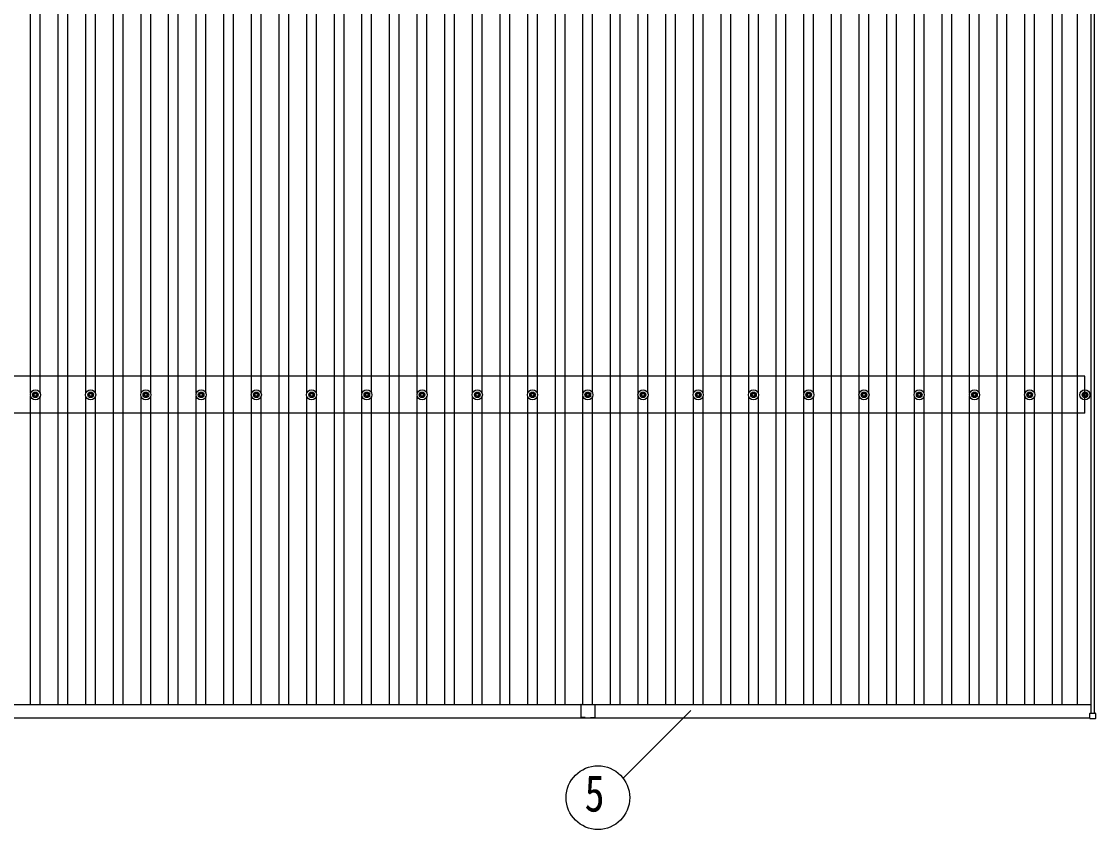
# Model space of a CAD drawing. Units: millimetres, scale not verified. Extents: x -21025 to 21025, y -14850 to 14850.
# Drawn here: x -12325 to -8437, y 5991 to 8915 of the extents above; entities that cross this region are included whole.
import ezdxf
from ezdxf.enums import TextEntityAlignment as Align

# ---------------------------------------------------------------- set-up
doc = ezdxf.new("R2010")
doc.units = ezdxf.units.MM
doc.header["$LTSCALE"] = 60
for name, color, linetype in [('0-5_YKK_13', 4, 'Continuous'), ('0-6_YKK_A1', 4, 'Continuous'), ('0-7_YKK_D', 6, 'Continuous')]:
    doc.layers.add(name, color=color, linetype=linetype)
doc.styles.add('ＭＳ ゴシック', font='')
doc.styles.get('ＭＳ ゴシック').set_extended_font_data('MS Gothic')

msp = doc.modelspace()

# ---------------------------------------------------------------- linework, layer by layer
at = {"layer": '0-5_YKK_13'}
for p, q in [((-12284.9, 7565.58), (-12280.49, 7565.58)), ((-12284.9, 7562.08), (-12280.49, 7562.08)), ((-12276.65, 7573.83), (-12276.65, 7569.41)), ((-12276.65, 7558.25), (-12276.65, 7553.83)), ((-12273.15, 7573.83), (-12273.15, 7569.41)), ((-12273.15, 7558.25), (-12273.15, 7553.83)), ((-12269.32, 7565.58), (-12264.91, 7565.58)), ((-12269.32, 7562.08), (-12264.91, 7562.08)), ((-12084.9, 7565.58), (-12080.49, 7565.58)), ((-12084.9, 7562.08), (-12080.49, 7562.08)), ((-12076.65, 7573.83), (-12076.65, 7569.41)), ((-12076.65, 7558.25), (-12076.65, 7553.83)), ((-12073.15, 7573.83), (-12073.15, 7569.41)), ((-12073.15, 7558.25), (-12073.15, 7553.83)), ((-12069.32, 7565.58), (-12064.91, 7565.58)), ((-12069.32, 7562.08), (-12064.91, 7562.08)), ((-11884.9, 7565.58), (-11880.49, 7565.58)), ((-11884.9, 7562.08), (-11880.49, 7562.08)), ((-11876.65, 7573.83), (-11876.65, 7569.41)), ((-11876.65, 7558.25), (-11876.65, 7553.83)), ((-11873.15, 7573.83), (-11873.15, 7569.41)), ((-11873.15, 7558.25), (-11873.15, 7553.83)), ((-11869.32, 7565.58), (-11864.91, 7565.58)), ((-11869.32, 7562.08), (-11864.91, 7562.08)), ((-11684.9, 7565.58), (-11680.49, 7565.58)), ((-11684.9, 7562.08), (-11680.49, 7562.08)), ((-11676.65, 7573.83), (-11676.65, 7569.41)), ((-11676.65, 7558.25), (-11676.65, 7553.83)), ((-11673.15, 7573.83), (-11673.15, 7569.41)), ((-11673.15, 7558.25), (-11673.15, 7553.83)), ((-11669.32, 7565.58), (-11664.91, 7565.58)), ((-11669.32, 7562.08), (-11664.91, 7562.08)), ((-11484.9, 7565.58), (-11480.49, 7565.58)), ((-11484.9, 7562.08), (-11480.49, 7562.08)), ((-11476.65, 7573.83), (-11476.65, 7569.41)), ((-11476.65, 7558.25), (-11476.65, 7553.83)), ((-11473.15, 7573.83), (-11473.15, 7569.41)), ((-11473.15, 7558.25), (-11473.15, 7553.83)), ((-11469.32, 7565.58), (-11464.91, 7565.58)), ((-11469.32, 7562.08), (-11464.91, 7562.08)), ((-11284.9, 7565.58), (-11280.49, 7565.58)), ((-11284.9, 7562.08), (-11280.49, 7562.08)), ((-11276.65, 7573.83), (-11276.65, 7569.41)), ((-11276.65, 7558.25), (-11276.65, 7553.83)), ((-11273.15, 7573.83), (-11273.15, 7569.41)), ((-11273.15, 7558.25), (-11273.15, 7553.83)), ((-11269.32, 7565.58), (-11264.91, 7565.58)), ((-11269.32, 7562.08), (-11264.91, 7562.08)), ((-11084.9, 7565.58), (-11080.49, 7565.58)), ((-11084.9, 7562.08), (-11080.49, 7562.08)), ((-11076.65, 7573.83), (-11076.65, 7569.41)), ((-11076.65, 7558.25), (-11076.65, 7553.83)), ((-11073.15, 7573.83), (-11073.15, 7569.41)), ((-11073.15, 7558.25), (-11073.15, 7553.83)), ((-11069.32, 7565.58), (-11064.91, 7565.58)), ((-11069.32, 7562.08), (-11064.91, 7562.08)), ((-10884.9, 7565.58), (-10880.49, 7565.58)), ((-10884.9, 7562.08), (-10880.49, 7562.08)), ((-10876.65, 7573.83), (-10876.65, 7569.41)), ((-10876.65, 7558.25), (-10876.65, 7553.83)), ((-10873.15, 7573.83), (-10873.15, 7569.41)), ((-10873.15, 7558.25), (-10873.15, 7553.83)), ((-10869.32, 7565.58), (-10864.91, 7565.58)), ((-10869.32, 7562.08), (-10864.91, 7562.08)), ((-10684.9, 7565.58), (-10680.49, 7565.58)), ((-10684.9, 7562.08), (-10680.49, 7562.08)), ((-10676.65, 7573.83), (-10676.65, 7569.41)), ((-10676.65, 7558.25), (-10676.65, 7553.83)), ((-10673.15, 7573.83), (-10673.15, 7569.41)), ((-10673.15, 7558.25), (-10673.15, 7553.83)), ((-10669.32, 7565.58), (-10664.91, 7565.58)), ((-10669.32, 7562.08), (-10664.91, 7562.08)), ((-10484.9, 7565.58), (-10480.49, 7565.58)), ((-10484.9, 7562.08), (-10480.49, 7562.08)), ((-10476.65, 7573.83), (-10476.65, 7569.41)), ((-10476.65, 7558.25), (-10476.65, 7553.83)), ((-10473.15, 7573.83), (-10473.15, 7569.41)), ((-10473.15, 7558.25), (-10473.15, 7553.83)), ((-10469.32, 7565.58), (-10464.91, 7565.58)), ((-10469.32, 7562.08), (-10464.91, 7562.08)), ((-10284.9, 7565.58), (-10280.49, 7565.58)), ((-10284.9, 7562.08), (-10280.49, 7562.08)), ((-10276.65, 7573.83), (-10276.65, 7569.41)), ((-10276.65, 7558.25), (-10276.65, 7553.83)), ((-10273.15, 7573.83), (-10273.15, 7569.41)), ((-10273.15, 7558.25), (-10273.15, 7553.83)), ((-10269.32, 7565.58), (-10264.91, 7565.58)), ((-10269.32, 7562.08), (-10264.91, 7562.08)), ((-10084.9, 7565.58), (-10080.49, 7565.58)), ((-10084.9, 7562.08), (-10080.49, 7562.08)), ((-10076.65, 7573.83), (-10076.65, 7569.41)), ((-10076.65, 7558.25), (-10076.65, 7553.83)), ((-10073.15, 7573.83), (-10073.15, 7569.41)), ((-10073.15, 7558.25), (-10073.15, 7553.83)), ((-10069.32, 7565.58), (-10064.91, 7565.58)), ((-10069.32, 7562.08), (-10064.91, 7562.08)), ((-9884.9, 7565.58), (-9880.49, 7565.58)), ((-9884.9, 7562.08), (-9880.49, 7562.08)), ((-9876.65, 7573.83), (-9876.65, 7569.41)), ((-9876.65, 7558.25), (-9876.65, 7553.83)), ((-9873.15, 7573.83), (-9873.15, 7569.41)), ((-9873.15, 7558.25), (-9873.15, 7553.83)), ((-9869.32, 7565.58), (-9864.91, 7565.58)), ((-9869.32, 7562.08), (-9864.91, 7562.08)), ((-9684.9, 7565.58), (-9680.49, 7565.58)), ((-9684.9, 7562.08), (-9680.49, 7562.08)), ((-9676.65, 7573.83), (-9676.65, 7569.41)), ((-9676.65, 7558.25), (-9676.65, 7553.83)), ((-9673.15, 7573.83), (-9673.15, 7569.41)), ((-9673.15, 7558.25), (-9673.15, 7553.83)), ((-9669.32, 7565.58), (-9664.91, 7565.58)), ((-9669.32, 7562.08), (-9664.91, 7562.08)), ((-9484.9, 7565.58), (-9480.49, 7565.58)), ((-9484.9, 7562.08), (-9480.49, 7562.08)), ((-9476.65, 7573.83), (-9476.65, 7569.41)), ((-9476.65, 7558.25), (-9476.65, 7553.83)), ((-9473.15, 7573.83), (-9473.15, 7569.41)), ((-9473.15, 7558.25), (-9473.15, 7553.83)), ((-9469.32, 7565.58), (-9464.91, 7565.58)), ((-9469.32, 7562.08), (-9464.91, 7562.08)), ((-9284.9, 7565.58), (-9280.49, 7565.58)), ((-9284.9, 7562.08), (-9280.49, 7562.08)), ((-9276.65, 7573.83), (-9276.65, 7569.41)), ((-9276.65, 7558.25), (-9276.65, 7553.83)), ((-9273.15, 7573.83), (-9273.15, 7569.41)), ((-9273.15, 7558.25), (-9273.15, 7553.83)), ((-9269.32, 7565.58), (-9264.91, 7565.58)), ((-9269.32, 7562.08), (-9264.91, 7562.08)), ((-9084.9, 7565.58), (-9080.49, 7565.58)), ((-9084.9, 7562.08), (-9080.49, 7562.08)), ((-9076.65, 7573.83), (-9076.65, 7569.41)), ((-9076.65, 7558.25), (-9076.65, 7553.83)), ((-9073.15, 7573.83), (-9073.15, 7569.41)), ((-9073.15, 7558.25), (-9073.15, 7553.83)), ((-9069.32, 7565.58), (-9064.91, 7565.58)), ((-9069.32, 7562.08), (-9064.91, 7562.08)), ((-8884.9, 7565.58), (-8880.49, 7565.58)), ((-8884.9, 7562.08), (-8880.49, 7562.08)), ((-8876.65, 7573.83), (-8876.65, 7569.41)), ((-8876.65, 7558.25), (-8876.65, 7553.83)), ((-8873.15, 7573.83), (-8873.15, 7569.41)), ((-8873.15, 7558.25), (-8873.15, 7553.83)), ((-8869.32, 7565.58), (-8864.91, 7565.58)), ((-8869.32, 7562.08), (-8864.91, 7562.08)), ((-8684.9, 7565.58), (-8680.49, 7565.58)), ((-8684.9, 7562.08), (-8680.49, 7562.08)), ((-8676.65, 7573.83), (-8676.65, 7569.41)), ((-8676.65, 7558.25), (-8676.65, 7553.83)), ((-8673.15, 7573.83), (-8673.15, 7569.41)), ((-8673.15, 7558.25), (-8673.15, 7553.83)), ((-8669.32, 7565.58), (-8664.91, 7565.58)), ((-8669.32, 7562.08), (-8664.91, 7562.08)), ((-8484.9, 7565.58), (-8480.48, 7565.58)), ((-8484.9, 7562.08), (-8480.48, 7562.08)), ((-8476.65, 7573.83), (-8476.65, 7569.41)), ((-8476.65, 7558.25), (-8476.65, 7553.83)), ((-8473.15, 7573.83), (-8473.15, 7569.41)), ((-8473.15, 7558.25), (-8473.15, 7553.83)), ((-8469.32, 7565.58), (-8464.9, 7565.58)), ((-8469.32, 7562.08), (-8464.9, 7562.08)), ((-10299.9, 6442.23), (-10299.9, 6419.63)), ((-10299.9, 6418.83), (-10299.9, 6397.23)), ((-10298.9, 6443.23), (-10275.3, 6443.23)), ((-10274.5, 6443.23), (-10250.9, 6443.23)), ((-10249.9, 6442.23), (-10249.9, 6419.63)), ((-10249.9, 6418.83), (-10249.9, 6397.23)), ((-10284.9, 6396.23), (-10298.9, 6396.23)), ((-10284.9, 6396.23), (-10284.9, 6394.73)), ((-10284.9, 6394.73), (-10264.9, 6394.73)), ((-10264.9, 6396.23), (-10264.9, 6394.73)), ((-10264.9, 6396.23), (-10250.9, 6396.23)), ((-8456.6, 6392.93), (-8456.6, 6410.93)), ((-8455.6, 6411.93), (-8437.6, 6411.93)), ((-8437.6, 6391.93), (-8455.6, 6391.93)), ((-8436.6, 6410.93), (-8436.6, 6392.93))]:
    msp.add_line(p, q, dxfattribs=at)
for centre, radius in [((-12274.9, 7563.83), 18.25), ((-12274.9, 7563.83), 10.15), ((-12274.9, 7563.83), 5.85), ((-12274.9, 7563.83), 5.25), ((-12074.9, 7563.83), 18.25), ((-12074.9, 7563.83), 10.15), ((-12074.9, 7563.83), 5.85), ((-12074.9, 7563.83), 5.25), ((-11874.9, 7563.83), 18.25), ((-11874.9, 7563.83), 10.15), ((-11874.9, 7563.83), 5.85), ((-11874.9, 7563.83), 5.25), ((-11674.9, 7563.83), 18.25), ((-11674.9, 7563.83), 10.15), ((-11674.9, 7563.83), 5.85), ((-11674.9, 7563.83), 5.25), ((-11474.9, 7563.83), 18.25), ((-11474.9, 7563.83), 10.15), ((-11474.9, 7563.83), 5.85), ((-11474.9, 7563.83), 5.25), ((-11274.9, 7563.83), 18.25), ((-11274.9, 7563.83), 10.15), ((-11274.9, 7563.83), 5.85), ((-11274.9, 7563.83), 5.25), ((-11074.9, 7563.83), 18.25), ((-11074.9, 7563.83), 10.15), ((-11074.9, 7563.83), 5.85), ((-11074.9, 7563.83), 5.25), ((-10874.9, 7563.83), 18.25), ((-10874.9, 7563.83), 10.15), ((-10874.9, 7563.83), 5.85), ((-10874.9, 7563.83), 5.25), ((-10674.9, 7563.83), 18.25), ((-10674.9, 7563.83), 10.15), ((-10674.9, 7563.83), 5.85), ((-10674.9, 7563.83), 5.25), ((-10474.9, 7563.83), 18.25), ((-10474.9, 7563.83), 10.15), ((-10474.9, 7563.83), 5.85), ((-10474.9, 7563.83), 5.25), ((-10274.9, 7563.83), 18.25), ((-10274.9, 7563.83), 10.15), ((-10274.9, 7563.83), 5.85), ((-10274.9, 7563.83), 5.25), ((-10074.9, 7563.83), 18.25), ((-10074.9, 7563.83), 10.15), ((-10074.9, 7563.83), 5.85), ((-10074.9, 7563.83), 5.25), ((-9874.9, 7563.83), 18.25), ((-9874.9, 7563.83), 10.15), ((-9874.9, 7563.83), 5.85), ((-9874.9, 7563.83), 5.25), ((-9674.9, 7563.83), 18.25), ((-9674.9, 7563.83), 10.15), ((-9674.9, 7563.83), 5.85), ((-9674.9, 7563.83), 5.25), ((-9474.9, 7563.83), 18.25), ((-9474.9, 7563.83), 10.15), ((-9474.9, 7563.83), 5.85), ((-9474.9, 7563.83), 5.25), ((-9274.9, 7563.83), 18.25), ((-9274.9, 7563.83), 10.15), ((-9274.9, 7563.83), 5.85), ((-9274.9, 7563.83), 5.25), ((-9074.9, 7563.83), 18.25), ((-9074.9, 7563.83), 10.15), ((-9074.9, 7563.83), 5.85), ((-9074.9, 7563.83), 5.25), ((-8874.9, 7563.83), 18.25), ((-8874.9, 7563.83), 10.15), ((-8874.9, 7563.83), 5.85), ((-8874.9, 7563.83), 5.25), ((-8674.9, 7563.83), 18.25), ((-8674.9, 7563.83), 10.15), ((-8674.9, 7563.83), 5.85), ((-8674.9, 7563.83), 5.25), ((-8474.9, 7563.83), 18.25), ((-8474.9, 7563.83), 10.15), ((-8474.9, 7563.83), 5.85), ((-8474.9, 7563.83), 5.25)]:
    msp.add_circle(centre, radius, dxfattribs=at)
for centre, radius, start, end in [((-10298.9, 6442.23), 1, 90, 180.00001), ((-10300.2, 6419.23), 0.5, 306.8699, 53.1301), ((-10274.9, 6443.53), 0.5, 216.8699, 323.1301), ((-10250.9, 6442.23), 1, 360, 90), ((-10249.6, 6419.23), 0.5, 126.8699, 233.1301), ((-10298.9, 6397.23), 1, 180.00001, 270), ((-10250.9, 6397.23), 1, 270, 360), ((-8455.6, 6410.93), 1, 90, 180), ((-8455.6, 6392.93), 1, 180, 270), ((-8437.6, 6410.93), 1, 0, 90), ((-8437.6, 6392.93), 1, 270, 0)]:
    msp.add_arc(centre, radius, start, end, dxfattribs=at)
at = {"layer": '0-6_YKK_A1'}
for p, q in [((-12192.4, 6443.21), (-12192.4, 11784.22)), ((-12157.4, 6443.21), (-12157.4, 11784.22)), ((-11992.4, 6443.21), (-11992.4, 11784.22)), ((-11957.4, 6443.21), (-11957.4, 11784.22)), ((-11792.4, 6443.21), (-11792.4, 11784.22)), ((-11757.4, 6443.21), (-11757.4, 11784.22)), ((-11592.4, 6443.21), (-11592.4, 11784.22)), ((-11557.4, 6443.21), (-11557.4, 11784.22)), ((-11392.4, 6443.21), (-11392.4, 11784.22)), ((-11357.4, 6443.21), (-11357.4, 11784.22)), ((-11192.4, 6443.21), (-11192.4, 11784.22)), ((-11157.4, 6443.21), (-11157.4, 11784.22)), ((-10992.4, 6443.21), (-10992.4, 11784.22)), ((-10957.4, 6443.21), (-10957.4, 11784.22)), ((-10792.4, 6443.21), (-10792.4, 11784.22)), ((-10757.4, 6443.21), (-10757.4, 11784.22)), ((-10592.4, 6443.21), (-10592.4, 11784.22)), ((-10557.4, 6443.21), (-10557.4, 11784.22)), ((-10392.4, 6443.21), (-10392.4, 11784.22)), ((-10357.4, 6443.21), (-10357.4, 11784.22)), ((-10192.4, 6443.21), (-10192.4, 11784.22)), ((-10157.4, 6443.21), (-10157.4, 11784.22)), ((-9992.4, 6443.21), (-9992.4, 11784.22)), ((-9957.4, 6443.21), (-9957.4, 11784.22)), ((-9792.4, 6443.21), (-9792.4, 11784.22)), ((-9757.4, 6443.21), (-9757.4, 11784.22)), ((-9592.4, 6443.21), (-9592.4, 11784.22)), ((-9557.4, 6443.21), (-9557.4, 11784.22)), ((-9392.4, 6443.21), (-9392.4, 11784.22)), ((-9357.4, 6443.21), (-9357.4, 11784.22)), ((-9192.4, 6443.21), (-9192.4, 11784.22)), ((-9157.4, 6443.21), (-9157.4, 11784.22)), ((-8992.4, 6443.21), (-8992.4, 11784.22)), ((-8957.4, 6443.21), (-8957.4, 11784.22)), ((-8792.4, 6443.21), (-8792.4, 11784.22)), ((-8757.4, 6443.21), (-8757.4, 11784.22)), ((-8592.4, 6443.21), (-8592.4, 11784.22)), ((-8592.4, 6443.21), (-8592.4, 11784.22)), ((-8557.4, 6443.21), (-8557.4, 11784.22)), ((-8557.4, 6443.21), (-8557.4, 11784.22)), ((-8501.4, 6443.21), (-8501.4, 11784.22)), ((-8451.9, 6411.89), (-8451.9, 11810.31)), ((-8439.9, 6411.89), (-8439.9, 11810.31)), ((-12292.4, 7569.01), (-12292.4, 10658.65)), ((-12257.4, 7569.01), (-12257.4, 10658.66)), ((-12092.4, 7569.01), (-12092.4, 10658.65)), ((-12057.4, 7569.01), (-12057.4, 10658.66)), ((-11892.4, 7569.01), (-11892.4, 10658.65)), ((-11857.4, 7569.01), (-11857.4, 10658.66)), ((-11692.4, 7569.01), (-11692.4, 10658.65)), ((-11657.4, 7569.01), (-11657.4, 10658.66)), ((-11492.4, 7569.01), (-11492.4, 10658.65)), ((-11457.4, 7569.01), (-11457.4, 10658.66)), ((-11292.4, 7569.01), (-11292.4, 10658.65)), ((-11257.4, 7569.01), (-11257.4, 10658.66)), ((-11092.4, 7569.01), (-11092.4, 10658.65)), ((-11057.4, 7569.01), (-11057.4, 10658.66)), ((-10892.4, 7569.01), (-10892.4, 10658.65)), ((-10857.4, 7569.01), (-10857.4, 10658.66)), ((-10692.4, 7569.01), (-10692.4, 10658.65)), ((-10657.4, 7569.01), (-10657.4, 10658.66)), ((-10492.4, 7569.01), (-10492.4, 10658.65)), ((-10457.4, 7569.01), (-10457.4, 10658.66)), ((-10292.4, 7569.01), (-10292.4, 10658.65)), ((-10257.4, 7569.01), (-10257.4, 10658.66)), ((-10092.4, 7569.01), (-10092.4, 10658.65)), ((-10057.4, 7569.01), (-10057.4, 10658.66)), ((-9892.4, 7569.01), (-9892.4, 10658.65)), ((-9857.4, 7569.01), (-9857.4, 10658.66)), ((-9692.4, 7569.01), (-9692.4, 10658.65)), ((-9657.4, 7569.01), (-9657.4, 10658.66)), ((-9492.4, 7569.01), (-9492.4, 10658.65)), ((-9457.4, 7569.01), (-9457.4, 10658.66)), ((-9292.4, 7569.01), (-9292.4, 10658.65)), ((-9257.4, 7569.01), (-9257.4, 10658.66)), ((-9092.4, 7569.01), (-9092.4, 10658.65)), ((-9057.4, 7569.01), (-9057.4, 10658.66)), ((-8892.4, 7569.01), (-8892.4, 10658.65)), ((-8857.4, 7569.01), (-8857.4, 10658.66)), ((-8692.4, 7569.01), (-8692.4, 10658.65)), ((-8657.4, 7569.01), (-8657.4, 10658.66)), ((-8474.9, 7630.83), (-15674.9, 7630.83)), ((-8474.9, 7496.83), (-8474.9, 7630.83)), ((-12292.4, 6443.21), (-12292.4, 7558.65)), ((-12257.4, 6443.21), (-12257.4, 7558.65)), ((-12092.4, 6443.21), (-12092.4, 7558.65)), ((-12057.4, 6443.21), (-12057.4, 7558.65)), ((-11892.4, 6443.21), (-11892.4, 7558.65)), ((-11857.4, 6443.21), (-11857.4, 7558.65)), ((-11692.4, 6443.21), (-11692.4, 7558.65)), ((-11657.4, 6443.21), (-11657.4, 7558.65)), ((-11492.4, 6443.21), (-11492.4, 7558.65)), ((-11457.4, 6443.21), (-11457.4, 7558.65)), ((-11292.4, 6443.21), (-11292.4, 7558.65)), ((-11257.4, 6443.21), (-11257.4, 7558.65)), ((-11092.4, 6443.21), (-11092.4, 7558.65)), ((-11057.4, 6443.21), (-11057.4, 7558.65)), ((-10892.4, 6443.21), (-10892.4, 7558.65)), ((-10857.4, 6443.21), (-10857.4, 7558.65)), ((-10692.4, 6443.21), (-10692.4, 7558.65)), ((-10657.4, 6443.21), (-10657.4, 7558.65)), ((-10492.4, 6443.21), (-10492.4, 7558.65)), ((-10457.4, 6443.21), (-10457.4, 7558.65)), ((-10292.4, 6443.23), (-10292.4, 7558.65)), ((-10257.4, 6443.23), (-10257.4, 7558.65)), ((-10092.4, 6443.21), (-10092.4, 7558.65)), ((-10057.4, 6443.21), (-10057.4, 7558.65)), ((-9892.4, 6443.21), (-9892.4, 7558.65)), ((-9857.4, 6443.21), (-9857.4, 7558.65)), ((-9692.4, 6443.21), (-9692.4, 7558.65)), ((-9657.4, 6443.21), (-9657.4, 7558.65)), ((-9492.4, 6443.21), (-9492.4, 7558.65)), ((-9457.4, 6443.21), (-9457.4, 7558.65)), ((-9292.4, 6443.21), (-9292.4, 7558.65)), ((-9257.4, 6443.21), (-9257.4, 7558.65)), ((-9092.4, 6443.21), (-9092.4, 7558.65)), ((-9057.4, 6443.21), (-9057.4, 7558.65)), ((-8892.4, 6443.21), (-8892.4, 7558.65)), ((-8857.4, 6443.21), (-8857.4, 7558.65)), ((-8692.4, 6443.21), (-8692.4, 7558.65)), ((-8657.4, 6443.21), (-8657.4, 7558.65)), ((-8474.9, 7496.83), (-15674.9, 7496.83)), ((-15697.9, 6443.21), (-10299.09, 6443.21)), ((-10275.29, 6443.21), (-10274.52, 6443.21)), ((-10250.72, 6443.21), (-8451.9, 6443.21)), ((-15693.2, 6395.23), (-10284.9, 6395.23)), ((-10264.9, 6395.23), (-8456.6, 6395.23))]:
    msp.add_line(p, q, dxfattribs=at)
at = {"layer": '0-7_YKK_D'}
msp.add_line((-10146.9, 6176.47), (-9901.56, 6421.81), dxfattribs=at)
msp.add_circle((-10238.19, 6106.19), 115.2, dxfattribs=at)

# ---------------------------------------------------------------- texts
at = {"layer": '0-7_YKK_D', "style": 'ＭＳ ゴシック', "width": 0.8}
msp.add_text('5', height=132, dxfattribs=at).set_placement((-10286.19, 6016.19), align=Align.BOTTOM_LEFT)

doc.saveas('drawing.dxf')
